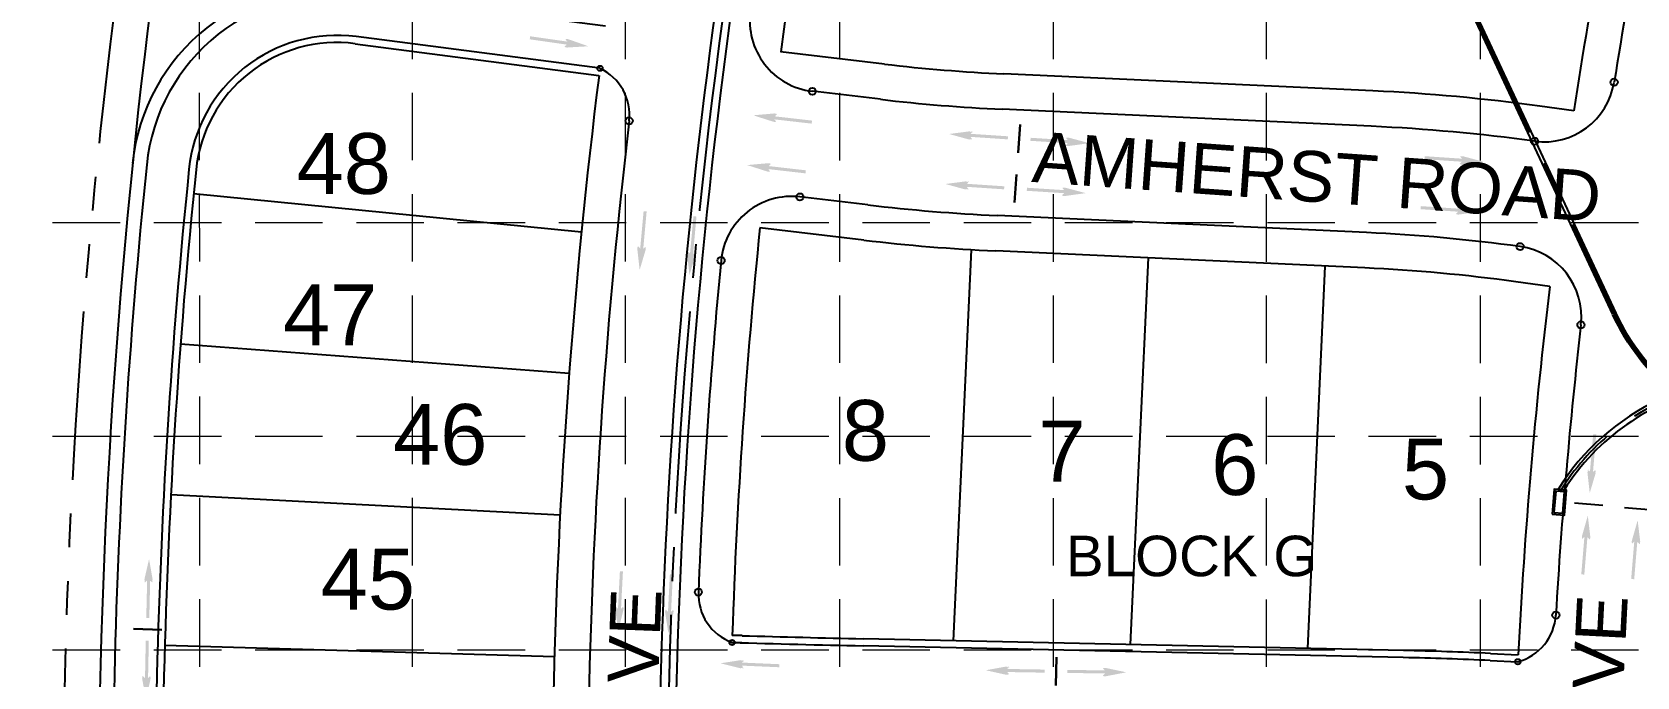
# Model space of a CAD drawing. Header units: inches. Extents: x 3312 to 5850, y 7905 to 11961.
# Drawn here: x 3582.7 to 4058.3, y 10051.1 to 10242.1 of the extents above; entities that cross this region are included whole.
import ezdxf
from ezdxf.enums import TextEntityAlignment as Align

# ---------------------------------------------------------------- set-up
doc = ezdxf.new("R2010")
doc.units = ezdxf.units.IN
doc.header["$LTSCALE"] = 80
doc.header["$MEASUREMENT"] = 0
for name, pattern in [('CENTER2', [1.125, 0.75, -0.125, 0.125, -0.125]), ('HIDDEN', [0.375, 0.25, -0.125]), ('PHANTOM2', [1.25, 0.625, -0.125, 0.125, -0.125, 0.125, -0.125])]:
    doc.linetypes.add(name, pattern=pattern)
for name, color, linetype in [('1 BLOCK NUMBER', 7, 'Continuous'), ('1 LOT NUMBER', 7, 'Continuous'), ('BNDY', 7, 'PHANTOM2'), ('grid', 254, 'HIDDEN'), ('LOT NUM', 7, 'Continuous'), ('LOTLINE', 7, 'Continuous'), ('PAVING', 7, 'Continuous'), ('ROW', 7, 'Continuous'), ('STORM', 250, 'Continuous'), ('STORM CL', 7, 'CENTER2'), ('STORM INLET', 250, 'Continuous')]:
    doc.layers.add(name, color=color, linetype=linetype)
doc.styles.get("Standard").update_dxf_attribs({"font": 'ARIAL.TTF', "height": 25})

msp = doc.modelspace()

# ---------------------------------------------------------------- hatches: boundary and pattern name
at = {"layer": 'PAVING'}
h = msp.add_hatch(color=256, dxfattribs=at)
edge = h.paths.add_edge_path()
edge.add_line((3740.82, 10239.91), (3741.31, 10239.31))
edge.add_line((3741.31, 10239.31), (3730.31, 10240.88))
edge.add_line((3730.31, 10240.88), (3730.18, 10239.99))
edge.add_line((3730.18, 10239.99), (3741.18, 10238.41))
edge.add_line((3741.18, 10238.41), (3740.52, 10237.86))
edge.add_line((3740.52, 10237.86), (3740.51, 10237.86))
edge.add_ellipse((3741.07, 10237.74), major_axis=(-0.582, 0.083), ratio=0.285714, start_angle=345.5033, end_angle=485.8315)
edge.add_line((3741.39, 10237.56), (3741.39, 10237.56))
edge.add_line((3741.39, 10237.56), (3747.52, 10237.93))
edge.add_line((3747.52, 10237.93), (3741.73, 10239.97))
edge.add_line((3741.73, 10239.97), (3741.73, 10239.97))
edge.add_ellipse((3741.38, 10239.88), major_axis=(-0.582, 0.083), ratio=0.285714, start_angle=235.2731, end_angle=377.1827)
edge.add_line((3740.82, 10239.91), (3740.82, 10239.91))
edge.add_line((3740.82, 10239.91), (3740.82, 10239.91))
edge.add_line((3740.82, 10239.91), (3740.82, 10239.91))
h = msp.add_hatch(color=256, dxfattribs=at)
edge = h.paths.add_edge_path()
edge.add_line((3803.19, 10215.68), (3802.68, 10216.27))
edge.add_line((3802.68, 10216.27), (3813.73, 10215.01))
edge.add_line((3813.73, 10215.01), (3813.83, 10215.91))
edge.add_line((3813.83, 10215.91), (3802.79, 10217.17))
edge.add_line((3802.79, 10217.17), (3803.43, 10217.74))
edge.add_line((3803.43, 10217.74), (3803.43, 10217.74))
edge.add_ellipse((3802.87, 10217.84), major_axis=(0.584, -0.066), ratio=0.285714, start_angle=345.5033, end_angle=485.8315)
edge.add_line((3802.55, 10218.02), (3802.55, 10218.02))
edge.add_line((3802.55, 10218.02), (3796.43, 10217.47))
edge.add_line((3796.43, 10217.47), (3802.28, 10215.6))
edge.add_line((3802.28, 10215.6), (3802.28, 10215.6))
edge.add_ellipse((3802.62, 10215.7), major_axis=(0.584, -0.066), ratio=0.285714, start_angle=235.2731, end_angle=377.1827)
edge.add_line((3803.19, 10215.68), (3803.19, 10215.68))
edge.add_line((3803.19, 10215.68), (3803.19, 10215.68))
edge.add_line((3803.19, 10215.68), (3803.19, 10215.68))
at = {"layer": 'PAVING', "linetype": 'Continuous', "lineweight": 30}
h = msp.add_hatch(color=256, dxfattribs=at)
edge = h.paths.add_edge_path()
edge.add_line((3861.42, 10212.48), (3860.82, 10211.99))
edge.add_line((3860.82, 10211.99), (3871.91, 10211.26))
edge.add_line((3871.91, 10211.26), (3871.85, 10210.35))
edge.add_line((3871.85, 10210.35), (3860.76, 10211.09))
edge.add_line((3860.76, 10211.09), (3861.29, 10210.42))
edge.add_line((3861.29, 10210.42), (3861.29, 10210.42))
edge.add_ellipse((3860.72, 10210.41), major_axis=(0.587, -0.039), ratio=0.285714, start_angle=-125.8315, end_angle=14.4967, ccw=False)
edge.add_line((3860.37, 10210.3), (3860.37, 10210.3))
edge.add_line((3860.37, 10210.3), (3854.45, 10211.94))
edge.add_line((3854.45, 10211.94), (3860.54, 10212.73))
edge.add_line((3860.54, 10212.73), (3860.54, 10212.73))
edge.add_ellipse((3860.86, 10212.57), major_axis=(0.587, -0.039), ratio=0.285714, start_angle=-17.1827, end_angle=124.7269, ccw=False)
edge.add_line((3861.42, 10212.48), (3861.42, 10212.48))
edge.add_line((3861.42, 10212.48), (3861.42, 10212.48))
edge.add_line((3861.42, 10212.48), (3861.42, 10212.48))
h = msp.add_hatch(color=256, dxfattribs=at)
edge = h.paths.add_edge_path()
edge.add_line((3889.17, 10210.68), (3889.7, 10210.12))
edge.add_line((3889.7, 10210.12), (3878.61, 10210.82))
edge.add_line((3878.61, 10210.82), (3878.55, 10209.92))
edge.add_line((3878.55, 10209.92), (3889.65, 10209.21))
edge.add_line((3889.65, 10209.21), (3889.03, 10208.61))
edge.add_line((3889.03, 10208.61), (3889.03, 10208.61))
edge.add_ellipse((3889.59, 10208.53), major_axis=(-0.587, 0.037), ratio=0.285714, start_angle=345.5033, end_angle=485.8315)
edge.add_line((3889.93, 10208.38), (3889.93, 10208.38))
edge.add_line((3889.93, 10208.38), (3896.01, 10209.23))
edge.add_line((3896.01, 10209.23), (3890.08, 10210.81))
edge.add_line((3890.08, 10210.81), (3890.08, 10210.81))
edge.add_ellipse((3889.74, 10210.69), major_axis=(-0.587, 0.037), ratio=0.285714, start_angle=235.2731, end_angle=377.1827)
edge.add_line((3889.17, 10210.67), (3889.17, 10210.68))
edge.add_line((3889.17, 10210.68), (3889.17, 10210.68))
edge.add_line((3889.17, 10210.68), (3889.17, 10210.68))
at = {"layer": 'PAVING'}
h = msp.add_hatch(color=256, dxfattribs=at)
edge = h.paths.add_edge_path()
edge.add_line((3801.37, 10200.95), (3800.86, 10201.54))
edge.add_line((3800.86, 10201.54), (3811.9, 10200.28))
edge.add_line((3811.9, 10200.28), (3812.01, 10201.18))
edge.add_line((3812.01, 10201.18), (3800.97, 10202.44))
edge.add_line((3800.97, 10202.44), (3801.61, 10203))
edge.add_line((3801.61, 10203), (3801.61, 10203.01))
edge.add_ellipse((3801.05, 10203.11), major_axis=(0.584, -0.066), ratio=0.285714, start_angle=345.5033, end_angle=485.8315)
edge.add_line((3800.73, 10203.29), (3800.73, 10203.28))
edge.add_line((3800.73, 10203.28), (3794.61, 10202.73))
edge.add_line((3794.61, 10202.73), (3800.46, 10200.87))
edge.add_line((3800.46, 10200.87), (3800.45, 10200.87))
edge.add_ellipse((3800.8, 10200.97), major_axis=(0.584, -0.066), ratio=0.285714, start_angle=235.2731, end_angle=377.1827)
edge.add_line((3801.37, 10200.95), (3801.37, 10200.95))
edge.add_line((3801.37, 10200.95), (3801.37, 10200.95))
edge.add_line((3801.37, 10200.95), (3801.37, 10200.95))
h = msp.add_hatch(color=256, dxfattribs=at)
edge = h.paths.add_edge_path()
edge.add_line((4005.95, 10205.19), (4006.48, 10204.63))
edge.add_line((4006.48, 10204.63), (3995.39, 10205.37))
edge.add_line((3995.39, 10205.37), (3995.33, 10204.47))
edge.add_line((3995.33, 10204.47), (4006.42, 10203.73))
edge.add_line((4006.42, 10203.73), (4005.8, 10203.13))
edge.add_line((4005.8, 10203.13), (4005.8, 10203.13))
edge.add_ellipse((4006.37, 10203.05), major_axis=(-0.587, 0.039), ratio=0.285714, start_angle=345.5033, end_angle=485.8315)
edge.add_line((4006.7, 10202.89), (4006.7, 10202.89))
edge.add_line((4006.7, 10202.89), (4012.79, 10203.72))
edge.add_line((4012.79, 10203.72), (4006.86, 10205.32))
edge.add_line((4006.86, 10205.32), (4006.86, 10205.32))
edge.add_ellipse((4006.52, 10205.2), major_axis=(-0.587, 0.039), ratio=0.285714, start_angle=235.2731, end_angle=377.1827)
edge.add_line((4005.95, 10205.19), (4005.95, 10205.19))
edge.add_line((4005.95, 10205.19), (4005.95, 10205.19))
edge.add_line((4005.95, 10205.19), (4005.95, 10205.19))
at = {"layer": 'PAVING', "linetype": 'Continuous', "lineweight": 30}
h = msp.add_hatch(color=256, dxfattribs=at)
edge = h.paths.add_edge_path()
edge.add_line((3860.33, 10197.68), (3859.73, 10197.19))
edge.add_line((3859.73, 10197.19), (3870.82, 10196.45))
edge.add_line((3870.82, 10196.45), (3870.76, 10195.55))
edge.add_line((3870.76, 10195.55), (3859.67, 10196.29))
edge.add_line((3859.67, 10196.29), (3860.21, 10195.61))
edge.add_line((3860.21, 10195.61), (3860.21, 10195.61))
edge.add_ellipse((3859.64, 10195.61), major_axis=(0.587, -0.039), ratio=0.285714, start_angle=-125.8315, end_angle=14.4967, ccw=False)
edge.add_line((3859.29, 10195.5), (3859.29, 10195.5))
edge.add_line((3859.29, 10195.5), (3853.37, 10197.13))
edge.add_line((3853.37, 10197.13), (3859.45, 10197.92))
edge.add_line((3859.45, 10197.92), (3859.45, 10197.92))
edge.add_ellipse((3859.78, 10197.76), major_axis=(0.587, -0.039), ratio=0.285714, start_angle=-17.1827, end_angle=124.7269, ccw=False)
edge.add_line((3860.33, 10197.68), (3860.33, 10197.68))
edge.add_line((3860.33, 10197.68), (3860.33, 10197.68))
edge.add_line((3860.33, 10197.68), (3860.33, 10197.68))
h = msp.add_hatch(color=256, dxfattribs=at)
edge = h.paths.add_edge_path()
edge.add_line((3888.09, 10195.87), (3888.62, 10195.31))
edge.add_line((3888.62, 10195.31), (3877.53, 10196.02))
edge.add_line((3877.53, 10196.02), (3877.47, 10195.11))
edge.add_line((3877.47, 10195.11), (3888.56, 10194.41))
edge.add_line((3888.56, 10194.41), (3887.94, 10193.81))
edge.add_line((3887.94, 10193.81), (3887.94, 10193.81))
edge.add_ellipse((3888.51, 10193.73), major_axis=(-0.587, 0.037), ratio=0.285714, start_angle=345.5033, end_angle=485.8315)
edge.add_line((3888.84, 10193.57), (3888.84, 10193.57))
edge.add_line((3888.84, 10193.57), (3894.92, 10194.43))
edge.add_line((3894.92, 10194.43), (3888.99, 10196))
edge.add_line((3888.99, 10196), (3888.99, 10196))
edge.add_ellipse((3888.65, 10195.88), major_axis=(-0.587, 0.037), ratio=0.285714, start_angle=235.2731, end_angle=377.1827)
edge.add_line((3888.09, 10195.87), (3888.09, 10195.87))
edge.add_line((3888.09, 10195.87), (3888.09, 10195.87))
edge.add_line((3888.09, 10195.87), (3888.09, 10195.87))
at = {"layer": 'PAVING'}
h = msp.add_hatch(color=256, dxfattribs=at)
edge = h.paths.add_edge_path()
edge.add_line((3764.38, 10178.44), (3763.81, 10177.93))
edge.add_line((3763.81, 10177.93), (3764.82, 10188.99))
edge.add_line((3764.82, 10188.99), (3763.92, 10189.08))
edge.add_line((3763.92, 10189.08), (3762.91, 10178.01))
edge.add_line((3762.91, 10178.01), (3762.33, 10178.64))
edge.add_line((3762.33, 10178.64), (3762.32, 10178.64))
edge.add_ellipse((3762.23, 10178.08), major_axis=(0.054, 0.586), ratio=0.285714, start_angle=345.5033, end_angle=485.8315)
edge.add_line((3762.06, 10177.75), (3762.07, 10177.75))
edge.add_line((3762.07, 10177.75), (3762.75, 10171.65))
edge.add_line((3762.75, 10171.65), (3764.49, 10177.53))
edge.add_line((3764.49, 10177.53), (3764.49, 10177.53))
edge.add_ellipse((3764.38, 10177.88), major_axis=(0.054, 0.586), ratio=0.285714, start_angle=235.2731, end_angle=377.1827)
edge.add_line((3764.38, 10178.44), (3764.38, 10178.44))
edge.add_line((3764.38, 10178.44), (3764.38, 10178.44))
edge.add_line((3764.38, 10178.44), (3764.38, 10178.44))
h = msp.add_hatch(color=256, dxfattribs=at)
edge = h.paths.add_edge_path()
edge.add_line((3779.15, 10176.94), (3778.58, 10176.42))
edge.add_line((3778.58, 10176.42), (3779.59, 10187.49))
edge.add_line((3779.59, 10187.49), (3778.69, 10187.57))
edge.add_line((3778.69, 10187.57), (3777.68, 10176.51))
edge.add_line((3777.68, 10176.51), (3777.09, 10177.14))
edge.add_line((3777.09, 10177.14), (3777.09, 10177.14))
edge.add_ellipse((3777, 10176.58), major_axis=(0.054, 0.586), ratio=0.285714, start_angle=345.5033, end_angle=485.8315)
edge.add_line((3776.83, 10176.25), (3776.83, 10176.25))
edge.add_line((3776.83, 10176.25), (3777.52, 10170.15))
edge.add_line((3777.52, 10170.15), (3779.26, 10176.03))
edge.add_line((3779.26, 10176.03), (3779.25, 10176.03))
edge.add_ellipse((3779.15, 10176.38), major_axis=(0.054, 0.586), ratio=0.285714, start_angle=235.2731, end_angle=377.1827)
edge.add_line((3779.15, 10176.94), (3779.15, 10176.94))
edge.add_line((3779.15, 10176.94), (3779.15, 10176.94))
edge.add_line((3779.15, 10176.94), (3779.15, 10176.94))
h = msp.add_hatch(color=256, dxfattribs=at)
edge = h.paths.add_edge_path()
edge.add_line((4004.82, 10190.39), (4005.35, 10189.83))
edge.add_line((4005.35, 10189.83), (3994.26, 10190.57))
edge.add_line((3994.26, 10190.57), (3994.19, 10189.67))
edge.add_line((3994.19, 10189.67), (4005.28, 10188.93))
edge.add_line((4005.28, 10188.93), (4004.67, 10188.33))
edge.add_line((4004.67, 10188.33), (4004.66, 10188.33))
edge.add_ellipse((4005.23, 10188.25), major_axis=(-0.587, 0.039), ratio=0.285714, start_angle=345.5033, end_angle=485.8315)
edge.add_line((4005.56, 10188.09), (4005.56, 10188.09))
edge.add_line((4005.56, 10188.09), (4011.65, 10188.92))
edge.add_line((4011.65, 10188.92), (4005.72, 10190.52))
edge.add_line((4005.72, 10190.52), (4005.72, 10190.52))
edge.add_ellipse((4005.38, 10190.4), major_axis=(-0.587, 0.039), ratio=0.285714, start_angle=235.2731, end_angle=377.1827)
edge.add_line((4004.81, 10190.39), (4004.82, 10190.39))
edge.add_line((4004.82, 10190.39), (4004.82, 10190.39))
edge.add_line((4004.82, 10190.39), (4004.82, 10190.39))
h = msp.add_hatch(color=256, dxfattribs=at)
edge = h.paths.add_edge_path()
edge.add_line((4043.9, 10112.55), (4044.38, 10111.94))
edge.add_line((4044.38, 10111.94), (4045.34, 10123.01))
edge.add_line((4045.34, 10123.01), (4046.24, 10122.93))
edge.add_line((4046.24, 10122.93), (4045.28, 10111.86))
edge.add_line((4045.28, 10111.86), (4045.96, 10112.38))
edge.add_line((4045.96, 10112.38), (4045.96, 10112.38))
edge.add_ellipse((4045.96, 10111.81), major_axis=(0.051, 0.586), ratio=0.285714, start_angle=-125.8315, end_angle=14.4967, ccw=False)
edge.add_line((4046.06, 10111.46), (4046.06, 10111.46))
edge.add_line((4046.06, 10111.46), (4044.31, 10105.57))
edge.add_line((4044.31, 10105.57), (4043.64, 10111.67))
edge.add_line((4043.64, 10111.67), (4043.64, 10111.67))
edge.add_ellipse((4043.81, 10111.99), major_axis=(0.051, 0.586), ratio=0.285714, start_angle=-17.1827, end_angle=124.7269, ccw=False)
edge.add_line((4043.9, 10112.55), (4043.9, 10112.55))
edge.add_line((4043.9, 10112.55), (4043.9, 10112.55))
edge.add_line((4043.9, 10112.55), (4043.9, 10112.55))
h = msp.add_hatch(color=256, dxfattribs=at)
edge = h.paths.add_edge_path()
edge.add_line((4042.16, 10092.06), (4042.73, 10092.59))
edge.add_line((4042.73, 10092.59), (4041.81, 10081.51))
edge.add_line((4041.81, 10081.51), (4042.71, 10081.43))
edge.add_line((4042.71, 10081.43), (4043.63, 10092.51))
edge.add_line((4043.63, 10092.51), (4044.22, 10091.88))
edge.add_line((4044.22, 10091.88), (4044.22, 10091.88))
edge.add_ellipse((4044.31, 10092.44), major_axis=(-0.049, -0.586), ratio=0.285714, start_angle=345.5033, end_angle=485.8315)
edge.add_line((4044.48, 10092.78), (4044.47, 10092.78))
edge.add_line((4044.47, 10092.78), (4043.74, 10098.87))
edge.add_line((4043.74, 10098.87), (4042.05, 10092.97))
edge.add_line((4042.05, 10092.97), (4042.05, 10092.97))
edge.add_ellipse((4042.16, 10092.63), major_axis=(-0.049, -0.586), ratio=0.285714, start_angle=235.2731, end_angle=377.1827)
edge.add_line((4042.16, 10092.06), (4042.16, 10092.06))
edge.add_line((4042.16, 10092.06), (4042.16, 10092.06))
edge.add_line((4042.16, 10092.06), (4042.16, 10092.06))
h = msp.add_hatch(color=256, dxfattribs=at)
edge = h.paths.add_edge_path()
edge.add_line((4056.94, 10090.69), (4057.51, 10091.21))
edge.add_line((4057.51, 10091.21), (4056.59, 10080.13))
edge.add_line((4056.59, 10080.13), (4057.49, 10080.06))
edge.add_line((4057.49, 10080.06), (4058.41, 10091.13))
edge.add_line((4058.41, 10091.13), (4059, 10090.5))
edge.add_line((4059, 10090.5), (4059, 10090.5))
edge.add_ellipse((4059.09, 10091.07), major_axis=(-0.049, -0.586), ratio=0.285714, start_angle=345.5033, end_angle=485.8315)
edge.add_line((4059.26, 10091.4), (4059.25, 10091.4))
edge.add_line((4059.25, 10091.4), (4058.52, 10097.5))
edge.add_line((4058.52, 10097.5), (4056.83, 10091.59))
edge.add_line((4056.83, 10091.59), (4056.83, 10091.6))
edge.add_ellipse((4056.94, 10091.25), major_axis=(-0.049, -0.586), ratio=0.285714, start_angle=235.2731, end_angle=377.1827)
edge.add_line((4056.94, 10090.69), (4056.94, 10090.69))
edge.add_line((4056.94, 10090.69), (4056.94, 10090.69))
edge.add_line((4056.94, 10090.69), (4056.94, 10090.69))
at = {"layer": 'PAVING', "linetype": 'Continuous', "lineweight": 30}
h = msp.add_hatch(color=256, dxfattribs=at)
edge = h.paths.add_edge_path()
edge.add_line((3618.21, 10079.1), (3617.69, 10079.67))
edge.add_line((3617.69, 10079.67), (3617.43, 10068.56))
edge.add_line((3617.43, 10068.56), (3616.53, 10068.58))
edge.add_line((3616.53, 10068.58), (3616.79, 10079.69))
edge.add_line((3616.79, 10079.69), (3616.14, 10079.13))
edge.add_line((3616.14, 10079.13), (3616.14, 10079.13))
edge.add_ellipse((3616.11, 10079.7), major_axis=(-0.014, -0.588), ratio=0.285714, start_angle=-125.8315, end_angle=14.4967, ccw=False)
edge.add_line((3615.98, 10080.05), (3615.98, 10080.05))
edge.add_line((3615.98, 10080.05), (3617.36, 10086.03))
edge.add_line((3617.36, 10086.03), (3618.42, 10079.99))
edge.add_line((3618.42, 10079.99), (3618.41, 10079.99))
edge.add_ellipse((3618.27, 10079.66), major_axis=(-0.014, -0.588), ratio=0.285714, start_angle=-17.1827, end_angle=124.7269, ccw=False)
edge.add_line((3618.21, 10079.1), (3618.21, 10079.1))
edge.add_line((3618.21, 10079.1), (3618.21, 10079.1))
edge.add_line((3618.21, 10079.1), (3618.21, 10079.1))
at = {"layer": 'PAVING'}
h = msp.add_hatch(color=256, dxfattribs=at)
edge = h.paths.add_edge_path()
edge.add_line((3757.79, 10071.83), (3757.23, 10071.29))
edge.add_line((3757.23, 10071.29), (3757.8, 10082.39))
edge.add_line((3757.8, 10082.39), (3756.9, 10082.44))
edge.add_line((3756.9, 10082.44), (3756.33, 10071.34))
edge.add_line((3756.33, 10071.34), (3755.72, 10071.95))
edge.add_line((3755.72, 10071.95), (3755.72, 10071.95))
edge.add_ellipse((3755.65, 10071.38), major_axis=(0.03, 0.587), ratio=0.285714, start_angle=345.5033, end_angle=485.8315)
edge.add_line((3755.5, 10071.04), (3755.5, 10071.04))
edge.add_line((3755.5, 10071.04), (3756.43, 10064.97))
edge.add_line((3756.43, 10064.97), (3757.93, 10070.93))
edge.add_line((3757.93, 10070.93), (3757.93, 10070.92))
edge.add_ellipse((3757.81, 10071.27), major_axis=(0.03, 0.587), ratio=0.285714, start_angle=235.2731, end_angle=377.1827)
edge.add_line((3757.78, 10071.83), (3757.79, 10071.83))
edge.add_line((3757.79, 10071.83), (3757.79, 10071.83))
edge.add_line((3757.79, 10071.83), (3757.79, 10071.83))
h = msp.add_hatch(color=256, dxfattribs=at)
edge = h.paths.add_edge_path()
edge.add_line((3772.6, 10070.93), (3772.05, 10070.39))
edge.add_line((3772.05, 10070.39), (3772.61, 10081.49))
edge.add_line((3772.61, 10081.49), (3771.71, 10081.54))
edge.add_line((3771.71, 10081.54), (3771.15, 10070.44))
edge.add_line((3771.15, 10070.44), (3770.54, 10071.05))
edge.add_line((3770.54, 10071.05), (3770.54, 10071.05))
edge.add_ellipse((3770.47, 10070.48), major_axis=(0.03, 0.587), ratio=0.285714, start_angle=345.5033, end_angle=485.8315)
edge.add_line((3770.31, 10070.14), (3770.32, 10070.14))
edge.add_line((3770.32, 10070.14), (3771.25, 10064.07))
edge.add_line((3771.25, 10064.07), (3772.74, 10070.03))
edge.add_line((3772.74, 10070.03), (3772.74, 10070.02))
edge.add_ellipse((3772.62, 10070.37), major_axis=(0.03, 0.587), ratio=0.285714, start_angle=235.2731, end_angle=377.1827)
edge.add_line((3772.6, 10070.93), (3772.6, 10070.93))
edge.add_line((3772.6, 10070.93), (3772.6, 10070.93))
edge.add_line((3772.6, 10070.93), (3772.6, 10070.93))
at = {"layer": 'PAVING', "linetype": 'Continuous', "lineweight": 30}
h = msp.add_hatch(color=256, dxfattribs=at)
edge = h.paths.add_edge_path()
edge.add_line((3617.6, 10051.29), (3617.06, 10050.73))
edge.add_line((3617.06, 10050.73), (3617.29, 10061.85))
edge.add_line((3617.29, 10061.85), (3616.38, 10061.87))
edge.add_line((3616.38, 10061.87), (3616.16, 10050.75))
edge.add_line((3616.16, 10050.75), (3615.53, 10051.34))
edge.add_line((3615.53, 10051.34), (3615.53, 10051.35))
edge.add_ellipse((3615.48, 10050.78), major_axis=(0.012, 0.588), ratio=0.285714, start_angle=345.5033, end_angle=485.8315)
edge.add_line((3615.33, 10050.44), (3615.34, 10050.44))
edge.add_line((3615.34, 10050.44), (3616.45, 10044.4))
edge.add_line((3616.45, 10044.4), (3617.77, 10050.39))
edge.add_line((3617.77, 10050.39), (3617.77, 10050.39))
edge.add_ellipse((3617.63, 10050.73), major_axis=(0.012, 0.588), ratio=0.285714, start_angle=235.2731, end_angle=377.1827)
edge.add_line((3617.6, 10051.29), (3617.6, 10051.29))
edge.add_line((3617.6, 10051.29), (3617.6, 10051.29))
edge.add_line((3617.6, 10051.29), (3617.6, 10051.29))
at = {"layer": 'PAVING'}
h = msp.add_hatch(color=256, dxfattribs=at)
edge = h.paths.add_edge_path()
edge.add_line((3793.65, 10055.87), (3793.06, 10055.37))
edge.add_line((3793.06, 10055.37), (3804.16, 10054.89))
edge.add_line((3804.16, 10054.89), (3804.13, 10053.99))
edge.add_line((3804.13, 10053.99), (3793.02, 10054.47))
edge.add_line((3793.02, 10054.47), (3793.57, 10053.81))
edge.add_line((3793.57, 10053.81), (3793.57, 10053.8))
edge.add_ellipse((3793, 10053.79), major_axis=(0.587, -0.025), ratio=0.285714, start_angle=-125.8315, end_angle=14.4967, ccw=False)
edge.add_line((3792.65, 10053.67), (3792.65, 10053.67))
edge.add_line((3792.65, 10053.67), (3786.7, 10055.16))
edge.add_line((3786.7, 10055.16), (3792.76, 10056.1))
edge.add_line((3792.76, 10056.1), (3792.76, 10056.1))
edge.add_ellipse((3793.09, 10055.94), major_axis=(0.587, -0.025), ratio=0.285714, start_angle=-17.1827, end_angle=124.7269, ccw=False)
edge.add_line((3793.65, 10055.87), (3793.65, 10055.87))
edge.add_line((3793.65, 10055.87), (3793.65, 10055.87))
edge.add_line((3793.65, 10055.87), (3793.65, 10055.87))
at = {"layer": 'PAVING', "linetype": 'Continuous', "lineweight": 30}
h = msp.add_hatch(color=256, dxfattribs=at)
edge = h.paths.add_edge_path()
edge.add_line((3872.27, 10053.99), (3871.7, 10053.48))
edge.add_line((3871.7, 10053.48), (3882.81, 10053.3))
edge.add_line((3882.81, 10053.3), (3882.79, 10052.39))
edge.add_line((3882.79, 10052.39), (3871.68, 10052.57))
edge.add_line((3871.68, 10052.57), (3872.25, 10051.93))
edge.add_line((3872.25, 10051.93), (3872.25, 10051.93))
edge.add_ellipse((3871.68, 10051.89), major_axis=(0.588, -0.01), ratio=0.285714, start_angle=-125.8315, end_angle=14.4967, ccw=False)
edge.add_line((3871.33, 10051.76), (3871.34, 10051.76))
edge.add_line((3871.34, 10051.76), (3865.34, 10053.1))
edge.add_line((3865.34, 10053.1), (3871.38, 10054.2))
edge.add_line((3871.38, 10054.2), (3871.38, 10054.19))
edge.add_ellipse((3871.71, 10054.05), major_axis=(0.588, -0.01), ratio=0.285714, start_angle=-17.1827, end_angle=124.7269, ccw=False)
edge.add_line((3872.27, 10053.99), (3872.27, 10053.99))
edge.add_line((3872.27, 10053.99), (3872.27, 10053.99))
edge.add_line((3872.27, 10053.99), (3872.27, 10053.99))
h = msp.add_hatch(color=256, dxfattribs=at)
edge = h.paths.add_edge_path()
edge.add_line((3900.08, 10053.59), (3900.64, 10053.05))
edge.add_line((3900.64, 10053.05), (3889.53, 10053.2))
edge.add_line((3889.53, 10053.2), (3889.51, 10052.3))
edge.add_line((3889.51, 10052.3), (3900.63, 10052.15))
edge.add_line((3900.63, 10052.15), (3900.04, 10051.52))
edge.add_line((3900.04, 10051.52), (3900.04, 10051.52))
edge.add_ellipse((3900.61, 10051.47), major_axis=(-0.588, 0.008), ratio=0.285714, start_angle=345.5033, end_angle=485.8315)
edge.add_line((3900.95, 10051.33), (3900.95, 10051.33))
edge.add_line((3900.95, 10051.33), (3906.98, 10052.49))
edge.add_line((3906.98, 10052.49), (3900.98, 10053.76))
edge.add_line((3900.98, 10053.76), (3900.98, 10053.76))
edge.add_ellipse((3900.64, 10053.63), major_axis=(-0.588, 0.008), ratio=0.285714, start_angle=235.2731, end_angle=377.1827)
edge.add_line((3900.08, 10053.58), (3900.08, 10053.59))
edge.add_line((3900.08, 10053.59), (3900.08, 10053.59))
edge.add_line((3900.08, 10053.59), (3900.08, 10053.59))

# ---------------------------------------------------------------- linework, layer by layer
at = {"layer": 'BNDY'}
for radius, start, end in [(1952.86, 146.12145, 178.75542), (2057.86, 158.85104, 178.75527)]:
    msp.add_arc((5544.68, 10004.84), radius, start, end, dxfattribs=at)
at = {"layer": 'grid', "color": 252, "linetype": 'HIDDEN', "lineweight": 0}
for p, q in [((3632.89, 8224.15), (3631.89, 11891.53)), ((3695.59, 8224.14), (3695.32, 11892.02)), ((3758.47, 8224.13), (3758.67, 11891.9)), ((3822.23, 8224.12), (3821.89, 11891.67)), ((3885.73, 8224.11), (3885.08, 11891.72)), ((3948.5, 8224.1), (3948.52, 11891.69)), ((4011.95, 8224.09), (4011.89, 11891.67)), ((3378.79, 10185.74), (5783.3, 10185.74)), ((3378.79, 10122.46), (5783.3, 10122.46)), ((3378.79, 10059.18), (5783.3, 10059.18))]:
    msp.add_line(p, q, dxfattribs=at)
at = {"layer": 'LOTLINE'}
for p, q in [((3630.57, 10194.3), (3745.51, 10182.93)), ((3855.73, 10061.86), (3861.06, 10177.63)), ((3908.23, 10060.72), (3913.51, 10175.22)), ((3960.73, 10059.58), (3965.95, 10172.8)), ((3626.69, 10149.79), (3741.86, 10141.09)), ((3623.84, 10105.2), (3739.18, 10099.17)), ((3622.02, 10060.55), (3737.47, 10057.21))]:
    msp.add_line(p, q, dxfattribs=at)
at = {"layer": 'PAVING'}
for p, q in [((3750.97, 10231.39), (3678.74, 10240.77)), ((3834.09, 10222.21), (3813.93, 10224.59)), ((3979.58, 10214.22), (3870.23, 10219.26)), ((3830.41, 10190.93), (3810.24, 10193.31)), ((3978.13, 10182.75), (3868.78, 10187.79)), ((4048.2, 10101.85), (4039.84, 10102.6)), ((4062.98, 10100.47), (4054.62, 10101.22)), ((3793.03, 10061.25), (3790.13, 10061.33)), ((3989.04, 10056.87), (3829.06, 10060.34)), ((4014.81, 10055.99), (4023.01, 10055.61))]:
    msp.add_line(p, q, dxfattribs=at)
at = {"layer": 'PAVING', "linetype": 'Continuous', "lineweight": 30}
for p, q in [((3874.94, 10206.4), (3875.52, 10214.78)), ((3873.85, 10191.6), (3874.44, 10199.98)), ((3612.71, 10065.33), (3621.11, 10065.1)), ((3886.08, 10048.6), (3886.24, 10057))]:
    msp.add_line(p, q, dxfattribs=at)
at = {"layer": 'PAVING', "flags": 128}
msp.add_lwpolyline([(3752.59, 10243.89), (3680.36, 10253.27), (3680.36, 10253.27, 0.422082), (3616.66, 10202.83), (3616.66, 10202.83, 0.020155), (3606.97, 10046.94), (3606.97, 10046.94), (3591.91, 9353.64), (3591.91, 9353.64, 0.409111), (3698.83, 9240.01), (3698.83, 9240.01), (4831.19, 9195.62)], format="xyb", dxfattribs=at)
at = {"layer": 'PAVING'}
for centre, radius in [((3750.97, 10231.39), 0.788), ((3813.93, 10224.59), 1.05), ((4051.55, 10227.29), 1.05), ((3759.64, 10215.81), 1.05), ((4027.97, 10209.8), 1.05), ((3810.24, 10193.31), 1.05), ((4023.68, 10178.6), 1.05), ((3786.88, 10174.47), 1.05), ((4041.7, 10155.41), 1.05), ((3780.16, 10076.24), 1.05), ((4034.27, 10069.42), 1.05), ((3790.13, 10061.33), 0.788), ((4023.01, 10055.61), 0.788)]:
    msp.add_circle(centre, radius, dxfattribs=at)
for centre, radius, start, end in [((5622.24, 9975.48), 1590.75, 167.6084, 170.89202), ((3816.38, 10245.45), 21, 172.0745, 263.2813), ((3673.06, 10197.04), 44.1, 82.6018, 174.1368), ((3744.52, 10217.6), 15.22, 353.2595, 64.9502), ((4030.81, 10230.61), 21, 262.2121, 350.892), ((3893.67, 10727.97), 509.25, 263.2813, 267.3619), ((5544.68, 10004.84), 1797.46, 173.25954, 178.75542), ((3954.69, 9674.04), 540.75, 82.2121, 87.3619), ((5544.68, 10004.84), 1925.56, 174.13682, 178.75542), ((3807.78, 10172.45), 21, 83.2813, 174.488), ((3893.67, 10727.97), 540.75, 263.2813, 267.3619), ((3954.69, 9674.04), 509.25, 82.2141, 87.3619), ((4020.83, 10157.79), 21, 353.5051, 82.2141), ((5544.68, 10004.84), 1765.96, 174.48803, 177.68278), ((5622.24, 9975.48), 1590.75, 173.50508, 176.61437), ((3795.37, 10075.63), 15.22, 177.6828, 249.8648), ((4019.07, 10070.32), 15.22, 284.9909, 356.6144), ((3942.96, 15302.8), 5243.7, 268.32989, 268.75542), ((3966.1, 9000.81), 1056.3, 87.3568, 88.75542)]:
    msp.add_arc(centre, radius, start, end, dxfattribs=at)
at = {"layer": 'ROW'}
for p, q in [((3678.47, 10238.69), (3750.7, 10229.31)), ((3835.32, 10232.64), (3804.54, 10236.27)), ((3980.06, 10224.71), (3870.72, 10229.74)), ((4039.59, 10218.81), (4029.52, 10220.19)), ((3829.18, 10180.5), (3798.4, 10184.13)), ((3977.65, 10172.26), (3868.3, 10177.3)), ((4032.46, 10166.79), (4022.39, 10168.17)), ((3793.09, 10063.35), (3790.19, 10063.43)), ((3989.09, 10058.96), (3829.11, 10062.44)), ((4014.91, 10058.09), (4023.1, 10057.71))]:
    msp.add_line(p, q, dxfattribs=at)
for centre, radius, start, end in [((5544.68, 10004.84), 2057.86, 158.85104, 178.75527), ((5544.68, 10004.84), 1755.46, 158.36452, 172.42447), ((5622.24, 9975.48), 1601.25, 167.6084, 171.25923), ((5544.68, 10004.84), 1942.36, 171.35283, 178.75542), ((3670.98, 10197.31), 58.8, 82.6018, 174.1351), ((3673.06, 10197.04), 42, 82.6018, 174.1368), ((3893.67, 10727.97), 498.75, 263.2813, 267.3619), ((5544.68, 10004.84), 1807.96, 172.86802, 178.75542), ((3954.69, 9674.04), 551.25, 82.1986, 87.3619), ((5544.68, 10004.84), 1923.46, 174.13682, 178.75542), ((5544.68, 10004.84), 1755.46, 174.13805, 178.08735), ((3893.67, 10727.97), 551.25, 263.2813, 267.3619), ((3954.69, 9674.04), 498.75, 82.1986, 87.3619), ((5622.24, 9975.48), 1601.25, 173.13787, 177.05623), ((3942.96, 15302.8), 5241.6, 268.36152, 268.75542), ((3966.1, 9000.81), 1058.4, 87.3568, 88.75542)]:
    msp.add_arc(centre, radius, start, end, dxfattribs=at)
at = {"layer": 'STORM', "color": 5}
for p, q in [((4051.16, 10158.43), (3995.96, 10276.61)), ((4052.11, 10158.87), (3996.91, 10277.06))]:
    msp.add_line(p, q, dxfattribs=at)
at = {"layer": 'STORM', "color": 5, "extrusion": (0, 0, -1)}
for centre, radius, start, end in [((-5544.68, 10004.84), 1771.48, 1.24458, 8.43447), ((-5544.68, 10004.84), 1776.2, 1.24458, 8.14866), ((-4113.47, 10187.53), 67.73, 309.674, 334.9638), ((-4113.47, 10187.53), 68.78, 310.187, 334.9638)]:
    msp.add_arc(centre, radius, start, end, dxfattribs=at)
at = {"layer": 'STORM', "color": 5}
for radius, start, end in [(67.46, 101.9086, 147.8359), (69.04, 114.6506, 148.5117)]:
    msp.add_arc((4093.84, 10070.54), radius, start, end, dxfattribs=at)
at = {"layer": 'STORM CL', "color": 5, "flags": 128}
for points in [[(4070.36, 10134.62, -0.112988), (4051.64, 10158.65), (4051.64, 10158.65), (3996.43, 10276.84), (3996.43, 10276.84, 0.192223), (3769.42, 10490.03), (3769.42, 10490.03), (3712.45, 10512.4), (3712.45, 10512.4, 0.066344), (3694.94, 10516.72)], [(3514.78, 10401.85, 0.062062), (3551, 10387.54), (3778.53, 10328.88), (3795.98, 10302.41, 0.036724), (3771.26, 10043.37), (3763.87, 9703.45)], [(4304.67, 10071.18), (4115.74, 10135.18, 0.351116), (4035.55, 10106.03)]]:
    msp.add_lwpolyline(points, format="xyb", dxfattribs=at)
at = {"layer": 'STORM INLET', "color": 5, "flags": 128}
for points in [[(4033.15, 10099.38), (4036.81, 10099.08), (4037.42, 10106.4), (4033.76, 10106.7)], [(4033.72, 10099.86), (4036.33, 10099.64), (4036.85, 10105.92), (4034.24, 10106.14)]]:
    msp.add_lwpolyline(points, close=True, dxfattribs=at)

# ---------------------------------------------------------------- texts
at = {"layer": '1 BLOCK NUMBER'}
msp.add_text('BLOCK G ', height=12, dxfattribs=at).set_placement((3889.07, 10086.95), align=Align.MIDDLE_LEFT)
at = {"layer": '1 LOT NUMBER'}
for s, p in [('48', (3661.07, 10203.19)), ('47', (3657.04, 10158.37)), ('46', (3689.65, 10122.96)), ('8', (3822.66, 10124.14)), ('7', (3880.88, 10117.99)), ('6', (3932.14, 10114.01)), ('5', (3988.66, 10112.69)), ('45', (3668.21, 10080.08))]:
    msp.add_text(s, height=18, dxfattribs=at).set_placement(p, align=Align.MIDDLE_LEFT)
at = {"layer": 'LOT NUM'}
for s, rotation, p in [('AMHERST ROAD', 355.9524, (3879.26, 10205.25)), ('CAMBRIDGE DRIVE', 87.8039, (3754.25, 9880.62)), ('RICHMOND DRIVE', 87.0904, (4038.73, 9890.52))]:
    msp.add_text(s, height=15, rotation=rotation, dxfattribs=at).set_placement(p, align=Align.MIDDLE_LEFT)

doc.saveas('drawing.dxf')
